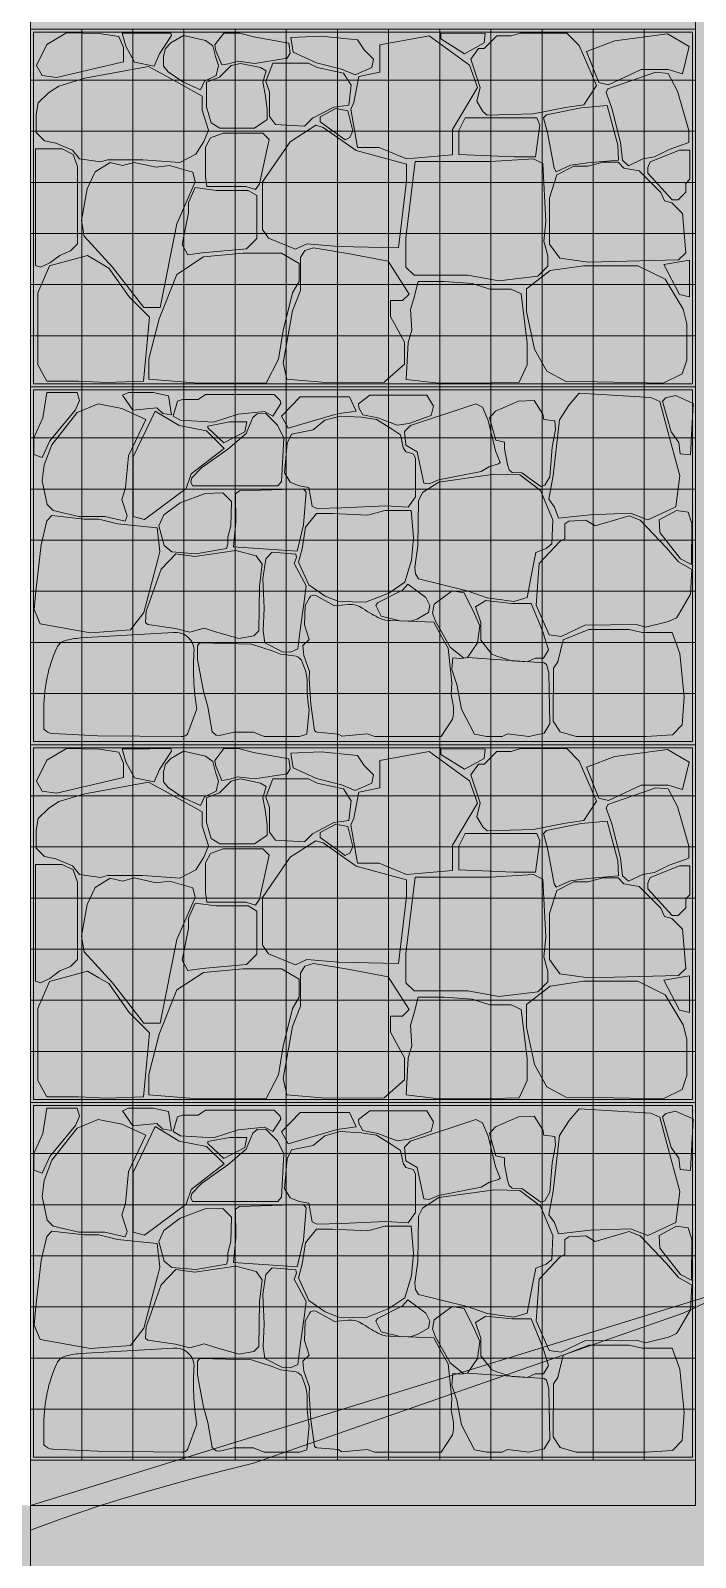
# Model space of a CAD drawing. Header units: centimetres. Extents: x -4381 to 5639, y -3920 to 4826.
# Drawn here: x 4.808 to 5.658, y 2.543 to 4.496 of the extents above; entities that cross this region are included whole.
import ezdxf
from ezdxf.xclip import XClip

# ---------------------------------------------------------------- set-up
doc = ezdxf.new("R2010")
doc.units = ezdxf.units.CM
doc.header["$MEASUREMENT"] = 0
doc.header["$XCLIPFRAME"] = 0
for name, color, linetype, lineweight in [('0- SITE_Pen_No__1', 7, 'Continuous', 5), ('0_Pen_No__1', 7, 'Continuous', 5), ('0_Pen_No__2', 8, 'Continuous', 5), ('Mur de clôture_Pen_No__1', 7, 'Continuous', 5), ('net_Pen_No__1', 7, 'Continuous', 5)]:
    doc.layers.add(name, color=color, linetype=linetype, lineweight=lineweight)
doc.layers.add('0- SITE_Pen_No__180', color=7, linetype='Continuous', lineweight=5, true_color=0xe2e3c6)
doc.layers.add('cad-block.com_Pen_No__62', color=7, linetype='Continuous', lineweight=5, true_color=0xaaaaaa)
doc.layers.add('Drawing & Figure', color=7, linetype='Continuous')
doc.layers.add('Mur de clôture', color=7, linetype='Continuous')

# ---------------------------------------------------------------- blocks, each defined once
blk = doc.blocks.new('Drawing_9_9', base_point=(-322.8585, 10.6179))
at = {"layer": '0- SITE_Pen_No__180', "linetype": 'Continuous', "lineweight": 0, "ltscale": 10, "true_color": 0x383831}
blk.add_hatch(color=250, dxfattribs=at).paths.add_polyline_path([(4.808, 2.5776), (4.808, 0.9963), (48.9149, 0.9963), (48.9149, 17.6046), (48.8292, 17.5562), (48.7669, 17.5562), (48.0019, 17.5562), (47.7189, 17.3454), (47.2786, 17.0562), (47.0602, 16.6574), (46.7114, 16.0562), (46.4374, 15.6376), (45.9951, 15.0562), (45.4529, 14.5579), (45.0142, 14.0562), (44.6341, 13.0532), (44.0861, 12.0562), (43.8029, 11.565), (43.2379, 11.0562), (43.0449, 10.9601), (42.4601, 10.8562), (42.2793, 10.7155), (41.6733, 10.5562), (41.4937, 10.5562), (40.8152, 10.5562), (40.0725, 10.5562), (39.9185, 10.5562), (39.3811, 10.5562), (38.5892, 10.5562), (37.5456, 10.5562), (36.9639, 10.5562), (36.1516, 10.5562), (36.1033, 10.5562), (36.0434, 10.5562), (35.9707, 10.5562), (35.8866, 10.5562), (35.793, 10.5562), (35.6925, 10.5562), (35.5874, 10.5562), (35.4807, 10.5562), (34.3163, 10.5562), (34.0901, 10.5562), (33.8798, 10.5562), (33.6791, 10.5562), (33.4064, 10.5562), (32.7237, 10.5562), (32.446, 10.5562), (31.9569, 10.5562), (31.1347, 10.4289), (30.4354, 10.3185), (30.0709, 10.2587), (28.8636, 10.0562), (28.2899, 9.9821), (24.8118, 9.5562), (24.0546, 9.4625), (24.0169, 9.4583), (23.9714, 9.4532), (23.917, 9.4471), (23.852, 9.4394), (23.7734, 9.4297), (23.6765, 9.4169), (23.5534, 9.3999), (23.3917, 9.3765), (23.1712, 9.3437), (22.8555, 9.296), (22.3735, 9.2223), (21.5664, 9.0982), (21.2941, 9.0562), (20.574, 8.874), (19.5629, 8.6183), (19.438, 8.5867), (19.3173, 8.5562), (19.2208, 8.5313), (19.0216, 8.4799), (18.8262, 8.4287), (18.7839, 8.4178), (18.7238, 8.4025), (18.639, 8.3808), (18.5211, 8.3508), (18.3638, 8.3109), (18.1698, 8.2617), (17.9561, 8.2076), (17.7438, 8.154), (17.3573, 8.0562), (17.3355, 8.0508), (17.2683, 8.0332), (17.2271, 8.023), (17.0947, 7.9887), (17.0253, 7.9707), (16.8086, 7.917), (15.9229, 7.6972), (15.355, 7.5562), (15.2279, 7.4578), (13.3426, 6.0562), (12.1609, 5.6143), (12.0738, 5.5822), (12.0051, 5.5562), (11.4168, 5.4214), (11.2499, 5.0562), (10.7887, 4.7495), (10.5433, 4.5562), (10.0837, 4.2502), (9.8357, 4.0562), (9.582, 4.0562), (9.0941, 4.0562), (8.5391, 4.0562), (8.2843, 4.0562), (5.7122, 2.8878), (5.6925, 2.8787), (5.6694, 2.8679), (5.6421, 2.855), (5.0928, 2.6632), (5.0539, 2.6534), (5.0176, 2.6439), (4.9838, 2.6347), (4.9524, 2.6258), (4.9233, 2.6172), (4.8963, 2.6088), (4.8484, 2.5927)])
at = {"layer": '0_Pen_No__1', "linetype": 'Continuous', "lineweight": 0, "ltscale": 10, "true_color": 0x000000}
blk.add_hatch(color=18, dxfattribs=at).paths.add_polyline_path([(1, 0.9963), (50.7464, 0.9963), (50.7464, 19.2218), (49.2205, 18.6562), (49.2205, 14.6235), (48.9149, 14.3179), (48.9149, 17.6046), (48.0019, 17.5562), (47.2786, 17.0562), (46.7114, 16.0562), (46.6161, 15.9106), (45.9922, 15.0562), (45.4682, 14.572), (45.0207, 14.0636), (44.0673, 12.0758), (43.2379, 11.0562), (43.0389, 10.9584), (42.4747, 10.8562), (41.5926, 10.6087), (33.529, 10.5562), (31.6354, 10.5562), (28.3807, 10.0562), (24.3166, 9.5586), (21.0468, 9.0661), (18.929, 8.5207), (15.3114, 7.5562), (13.2937, 6.0562), (12.029, 5.5832), (11.4168, 5.4214), (11.0153, 5.1967), (9.9396, 4.8498), (8.6287, 4.6118), (6.508, 4.5562), (6.508, 3.2552), (5.7171, 2.89), (4.808, 2.6091), (1, 2.6334)])
at = {"layer": '0_Pen_No__1', "linetype": 'Continuous', "lineweight": 0, "ltscale": 10, "true_color": 0xffffff}
blk.add_hatch(color=7, dxfattribs=at).paths.add_polyline_path([(5.658, 5.4131), (4.808, 5.4131), (4.808, 2.6091), (5.658, 2.6091)])
at = {"layer": '0_Pen_No__2', "linetype": 'Continuous', "ltscale": 10}
blk.add_hatch(color=256, dxfattribs=at).paths.add_polyline_path([(4.808, 2.6091), (4.808, 2.1894), (4.808, 2.074), (6.508, 2.7225), (6.508, 3.2552), (5.7171, 2.89)])
at = {"layer": 'Mur de clôture', "linetype": 'Continuous', "lineweight": 0, "ltscale": 10, "true_color": 0x000000}
for points in [[(5.658, 1.8562), (6.508, 1.8562), (6.508, 6.1562), (5.658, 6.1562)], [(4.808, 1.8562), (5.658, 1.8562), (5.658, 5.4131), (4.808, 5.4131)]]:
    blk.add_hatch(color=18, dxfattribs=at).paths.add_polyline_path(points)
at = {"layer": '0- SITE_Pen_No__1', "linetype": 'Continuous', "ltscale": 10}
blk.add_line((4.808, 2.5776), (4.808, 1.8562), dxfattribs=at)
at = {"layer": '0- SITE_Pen_No__1', "linetype": 'Continuous', "ltscale": 10, "flags": 128}
blk.add_lwpolyline([(9.8357, 4.0562), (9.582, 4.0562), (9.0941, 4.0562), (8.5391, 4.0562), (8.2843, 4.0562), (5.7122, 2.8878), (5.6925, 2.8787), (5.6694, 2.8679), (5.6421, 2.855), (5.0928, 2.6632), (5.0539, 2.6534), (5.0176, 2.6439), (4.9838, 2.6347), (4.9524, 2.6258), (4.9233, 2.6172), (4.8963, 2.6088), (4.8484, 2.5927), (4.808, 2.5776)], dxfattribs=at)
at = {"layer": '0_Pen_No__1', "linetype": 'Continuous', "ltscale": 10}
for p, q in [((4.808, 5.4131), (4.808, 2.6091)), ((5.658, 2.6091), (5.658, 5.4131)), ((4.808, 2.6091), (5.7171, 2.89)), ((4.808, 2.6091), (5.7171, 2.89)), ((4.808, 2.6091), (5.658, 2.6091)), ((4.808, 2.1894), (4.808, 2.6091))]:
    blk.add_line(p, q, dxfattribs=at)
at = {"layer": 'cad-block.com_Pen_No__62', "linetype": 'Continuous', "ltscale": 10, "flags": 128}
for points in [[(4.9268, 4.4558), (4.9268, 4.474), (4.9209, 4.4882), (4.8958, 4.492), (4.8541, 4.4929), (4.8289, 4.4777), (4.8155, 4.4512), (4.8228, 4.4383), (4.8412, 4.4357), (4.9268, 4.4558)], [(4.941, 4.4553), (4.9298, 4.4758), (4.925, 4.4924), (4.9603, 4.4925), (4.9871, 4.4926), (4.988, 4.4895), (4.9728, 4.4661), (4.9662, 4.4503), (4.941, 4.4553)], [(5.0447, 4.47), (5.0524, 4.4519), (5.0609, 4.4532), (5.073, 4.4567), (5.0946, 4.4538), (5.1361, 4.4603), (5.1397, 4.4667), (5.138, 4.4794), (5.0929, 4.4875), (5.0756, 4.4925), (5.0549, 4.4926), (5.0437, 4.4774), (5.0447, 4.47)], [(5.3323, 4.4923), (5.3325, 4.4851), (5.3628, 4.4661), (5.3879, 4.48), (5.389, 4.4921), (5.3323, 4.4923)], [(5.3915, 4.3873), (5.3863, 4.3924), (5.3784, 4.4053), (5.3828, 4.4231), (5.3708, 4.4591), (5.3808, 4.4728), (5.3877, 4.4728), (5.404, 4.489), (5.4223, 4.489), (5.4343, 4.4925), (5.4934, 4.4925), (5.5095, 4.4764), (5.5316, 4.4255), (5.5153, 4.4008), (5.4917, 4.3975), (5.4507, 4.3893), (5.3915, 4.3873)], [(5.0035, 4.4893), (5.0317, 4.4829), (5.0411, 4.4761), (5.0444, 4.4627), (5.0484, 4.4511), (5.0452, 4.4384), (5.0303, 4.4311), (5.0253, 4.4199), (5.0025, 4.4303), (4.9838, 4.4428), (4.9781, 4.4503), (4.9781, 4.463), (4.9803, 4.4729), (4.9875, 4.4801), (5.0035, 4.4893)], [(5.1405, 4.487), (5.1435, 4.4679), (5.1737, 4.4544), (5.2056, 4.4465), (5.223, 4.4392), (5.2442, 4.4485), (5.2464, 4.459), (5.2345, 4.4709), (5.2259, 4.4838), (5.1795, 4.4885), (5.1405, 4.487)], [(5.2258, 4.3461), (5.2537, 4.3461), (5.2884, 4.3316), (5.3475, 4.3367), (5.3475, 4.3693), (5.3793, 4.4227), (5.3692, 4.4514), (5.3176, 4.489), (5.2545, 4.4773), (5.2545, 4.4425), (5.2276, 4.4368), (5.2211, 4.4038), (5.2173, 4.3953), (5.2258, 4.3461)], [(5.547, 4.4261), (5.5345, 4.4292), (5.5185, 4.469), (5.5548, 4.4827), (5.6221, 4.4915), (5.6499, 4.4752), (5.6415, 4.4402), (5.6233, 4.4457), (5.5887, 4.4457), (5.547, 4.4261)], [(5.0329, 4.4298), (5.0329, 4.398), (5.0389, 4.3776), (5.0498, 4.3709), (5.0944, 4.3709), (5.1103, 4.3821), (5.1103, 4.395), (5.1077, 4.4142), (5.1047, 4.4298), (5.1092, 4.4442), (5.102, 4.4483), (5.0762, 4.4538), (5.0643, 4.4512), (5.0493, 4.4361), (5.0329, 4.4298)], [(5.1135, 4.3856), (5.1135, 4.3997), (5.1135, 4.4173), (5.1089, 4.4306), (5.1177, 4.4541), (5.1635, 4.4541), (5.1745, 4.4483), (5.2081, 4.4412), (5.2179, 4.4259), (5.2147, 4.4005), (5.1956, 4.3979), (5.1685, 4.3838), (5.1581, 4.3734), (5.121, 4.3756), (5.1135, 4.3856)], [(4.9989, 4.3271), (5.0193, 4.3376), (5.0293, 4.3539), (5.0354, 4.3684), (5.0273, 4.3938), (5.0273, 4.4119), (4.9802, 4.4381), (4.9589, 4.4499), (4.8774, 4.4348), (4.8443, 4.4248), (4.8307, 4.416), (4.8178, 4.4031), (4.8152, 4.3883), (4.8152, 4.3653), (4.8259, 4.3546), (4.8402, 4.3516), (4.8616, 4.3429), (4.8706, 4.3317), (4.8974, 4.3278), (4.9062, 4.3304), (4.9515, 4.3304), (4.9989, 4.3271)], [(5.5648, 4.33), (5.5621, 4.3527), (5.5511, 4.3964), (5.5438, 4.4166), (5.5458, 4.421), (5.6075, 4.4426), (5.6233, 4.441), (5.6349, 4.4184), (5.6497, 4.368), (5.6497, 4.3524), (5.6245, 4.3434), (5.6058, 4.3341), (5.5905, 4.3318), (5.5722, 4.3229), (5.5648, 4.33)], [(5.178, 4.3791), (5.178, 4.3854), (5.1983, 4.3962), (5.2135, 4.3932), (5.2198, 4.3675), (5.216, 4.359), (5.2101, 4.3559), (5.178, 4.3791)], [(5.4775, 4.3195), (5.4687, 4.3654), (5.4638, 4.3841), (5.4677, 4.3879), (5.5119, 4.3968), (5.5453, 4.3997), (5.5587, 4.3491), (5.5598, 4.3299), (5.52, 4.3267), (5.4981, 4.3236), (5.4801, 4.3152), (5.4775, 4.3195)], [(5.3553, 4.3374), (5.3553, 4.3679), (5.3636, 4.3839), (5.455, 4.3839), (5.4592, 4.3746), (5.4537, 4.3344), (5.4257, 4.3344), (5.3553, 4.3374)], [(5.0334, 4.2964), (5.0832, 4.2964), (5.0955, 4.2925), (5.1005, 4.2998), (5.1131, 4.3562), (5.105, 4.3643), (5.0544, 4.3643), (5.0382, 4.3583), (5.0318, 4.3465), (5.0318, 4.3085), (5.0334, 4.2964)], [(5.2015, 4.2194), (5.161, 4.2231), (5.1465, 4.2159), (5.1121, 4.2301), (5.1046, 4.2412), (5.1046, 4.3024), (5.1397, 4.3535), (5.1727, 4.3747), (5.1822, 4.3719), (5.2241, 4.3424), (5.2886, 4.3247), (5.2886, 4.3036), (5.2785, 4.2179), (5.2015, 4.2194)], [(4.8144, 4.1954), (4.8144, 4.3445), (4.8438, 4.3445), (4.8483, 4.3445), (4.8625, 4.3373), (4.8678, 4.3218), (4.8678, 4.2229), (4.859, 4.214), (4.8452, 4.2082), (4.8327, 4.1986), (4.8208, 4.1931), (4.8144, 4.1954)], [(5.597, 4.3133), (5.597, 4.3206), (5.5999, 4.3279), (5.6376, 4.3426), (5.6509, 4.3426), (5.6509, 4.3216), (5.6509, 4.3055), (5.6457, 4.3003), (5.6457, 4.2891), (5.6359, 4.2794), (5.6281, 4.2794), (5.597, 4.3133)], [(4.8764, 4.2327), (4.8733, 4.2528), (4.8804, 4.2934), (4.8905, 4.3152), (4.9096, 4.3268), (4.9253, 4.3232), (4.9403, 4.3271), (4.9687, 4.3208), (4.9854, 4.3233), (5.0154, 4.3146), (5.0184, 4.3022), (4.9948, 4.2487), (4.9737, 4.1415), (4.9528, 4.1415), (4.9128, 4.1932), (4.8764, 4.2327)], [(5.2877, 4.193), (5.2877, 4.2304), (5.2998, 4.3282), (5.3192, 4.3282), (5.3961, 4.3282), (5.4511, 4.3315), (5.463, 4.3257), (5.4668, 4.2513), (5.4641, 4.2264), (5.4694, 4.2076), (5.4694, 4.1945), (5.4565, 4.1816), (5.4065, 4.1754), (5.367, 4.1827), (5.2982, 4.1827), (5.2877, 4.193)], [(5.5212, 4.1994), (5.4845, 4.2047), (5.4713, 4.2227), (5.4713, 4.2816), (5.4806, 4.3113), (5.5026, 4.3223), (5.5205, 4.3223), (5.5398, 4.3273), (5.5593, 4.3273), (5.5666, 4.3199), (5.586, 4.3164), (5.6139, 4.2885), (5.6186, 4.2779), (5.6276, 4.2754), (5.6414, 4.2616), (5.6455, 4.2116), (5.6365, 4.2025), (5.5212, 4.1994)], [(5.0089, 4.2088), (5.0019, 4.222), (5.01, 4.2625), (5.01, 4.2757), (5.0184, 4.2948), (5.0451, 4.2913), (5.0862, 4.2913), (5.0971, 4.2846), (5.0971, 4.2299), (5.0839, 4.2167), (5.0272, 4.2112), (5.0089, 4.2088)], [(4.8288, 4.0473), (4.8693, 4.0473), (4.9054, 4.0455), (4.9522, 4.0472), (4.96, 4.1291), (4.9339, 4.1552), (4.9079, 4.192), (4.8951, 4.1995), (4.8809, 4.2078), (4.832, 4.1948), (4.8173, 4.1603), (4.8173, 4.0681), (4.8288, 4.0473)], [(4.959, 4.0499), (4.959, 4.0757), (4.9725, 4.1272), (4.9949, 4.1838), (5.0289, 4.2062), (5.0799, 4.2108), (5.1286, 4.2108), (5.1512, 4.1978), (5.1512, 4.1748), (5.1429, 4.1603), (5.1308, 4.1122), (5.125, 4.0754), (5.1092, 4.0449), (5.0224, 4.0445), (4.959, 4.0499)], [(5.1307, 4.0707), (5.1355, 4.0499), (5.1853, 4.0454), (5.2601, 4.0461), (5.2861, 4.0689), (5.2861, 4.097), (5.2683, 4.1298), (5.2683, 4.1505), (5.2836, 4.1505), (5.2919, 4.1587), (5.2652, 4.2008), (5.2134, 4.2104), (5.1696, 4.2176), (5.1584, 4.2145), (5.1529, 4.2055), (5.1529, 4.1832), (5.1529, 4.1634), (5.1429, 4.1372), (5.1307, 4.0707)], [(5.6176, 4.1966), (5.6377, 4.158), (5.6503, 4.155), (5.6503, 4.202), (5.6176, 4.1966)], [(5.6166, 4.0448), (5.5114, 4.0469), (5.4931, 4.0465), (5.4681, 4.06), (5.4523, 4.0884), (5.4421, 4.1363), (5.4421, 4.1653), (5.4723, 4.1886), (5.5147, 4.1949), (5.5841, 4.1949), (5.6192, 4.1779), (5.6424, 4.1394), (5.6471, 4.1208), (5.6471, 4.0743), (5.6411, 4.0568), (5.6166, 4.0448)], [(5.2881, 4.0496), (5.2905, 4.0969), (5.2954, 4.1125), (5.2937, 4.139), (5.2981, 4.153), (5.3036, 4.1748), (5.3366, 4.1748), (5.3724, 4.1722), (5.3951, 4.165), (5.4225, 4.165), (5.435, 4.1588), (5.4429, 4.0958), (5.4429, 4.0681), (5.4326, 4.0461), (5.3797, 4.0447), (5.3261, 4.0453), (5.2881, 4.0496)], [(4.8226, 3.9498), (4.8122, 3.9534), (4.8122, 3.9746), (4.8238, 4.0002), (4.8288, 4.0327), (4.8676, 4.0327), (4.8707, 4.0224), (4.8655, 4.0104), (4.8324, 3.971), (4.8226, 3.9498)], [(4.9386, 4.0103), (4.9253, 4.0293), (4.9332, 4.0327), (4.9646, 4.0327), (4.9845, 4.0286), (4.9881, 4.0043), (4.9772, 4.0057), (4.9696, 4.0133), (4.9386, 4.0103)], [(4.996, 4.0218), (4.9903, 4.0027), (4.9997, 3.9973), (5.0419, 3.9947), (5.0732, 4.0049), (5.1069, 4.0083), (5.1178, 4.0026), (5.1281, 4.0187), (5.1269, 4.0226), (5.1194, 4.0302), (5.0318, 4.0302), (5.0221, 4.024), (5.0023, 4.024), (4.996, 4.0218)], [(5.1375, 3.9871), (5.1286, 4.0026), (5.1528, 4.0271), (5.2157, 4.0271), (5.2241, 4.0088), (5.1999, 4.0054), (5.1375, 3.9871)], [(5.3202, 4.0033), (5.2917, 3.9931), (5.2767, 3.9911), (5.2521, 4.0003), (5.2329, 4.0041), (5.2275, 4.0131), (5.2273, 4.0182), (5.2416, 4.0293), (5.3147, 4.0293), (5.3229, 4.0154), (5.3202, 4.0033)], [(5.4831, 3.8722), (5.4779, 3.8863), (5.4705, 3.8962), (5.4759, 3.9266), (5.4843, 3.9978), (5.4965, 4.0168), (5.5091, 4.0321), (5.6008, 4.0264), (5.6123, 4.0214), (5.6215, 3.9875), (5.6378, 3.926), (5.633, 3.8867), (5.5971, 3.8698), (5.575, 3.8786), (5.5234, 3.8764), (5.4831, 3.8722)], [(5.6518, 3.9532), (5.6551, 4.0188), (5.644, 4.024), (5.6323, 4.029), (5.6203, 4.0261), (5.6159, 4.0217), (5.6269, 3.9826), (5.6366, 3.9689), (5.6385, 3.9542), (5.6518, 3.9532)], [(4.9288, 3.868), (4.9029, 3.8743), (4.8695, 3.8743), (4.8369, 3.8818), (4.8292, 3.8895), (4.823, 3.9196), (4.8255, 3.9403), (4.8353, 3.966), (4.8677, 4.007), (4.8946, 4.0181), (4.9245, 4.0121), (4.9552, 3.9982), (4.933, 3.9517), (4.9294, 3.9108), (4.9246, 3.8961), (4.9313, 3.8751), (4.9288, 3.868)], [(4.9672, 4.009), (4.9393, 3.9506), (4.9393, 3.8743), (4.9535, 3.8704), (5.0071, 3.9101), (5.0131, 3.9286), (5.0553, 3.9613), (5.0331, 3.9836), (4.9981, 3.9907), (4.9672, 4.009)], [(5.0976, 4.0056), (5.1088, 4.0058), (5.1235, 3.991), (5.1319, 3.9742), (5.1288, 3.919), (5.1242, 3.9132), (5.0152, 3.9132), (5.0129, 3.9182), (5.0142, 3.9237), (5.0267, 3.9363), (5.0602, 3.9602), (5.0838, 3.9803), (5.092, 4.0008), (5.0976, 4.0056)], [(5.3106, 3.9168), (5.3024, 3.9569), (5.2877, 3.9652), (5.2861, 3.9829), (5.2936, 3.9904), (5.3771, 4.0181), (5.3856, 4.0141), (5.3928, 3.997), (5.4023, 3.9583), (5.4083, 3.9434), (5.4062, 3.9414), (5.3948, 3.9382), (5.3842, 3.9319), (5.3294, 3.9211), (5.3177, 3.9158), (5.3106, 3.9168)], [(5.4199, 3.9337), (5.4179, 3.9408), (5.414, 3.9607), (5.414, 3.9693), (5.4027, 3.9718), (5.3946, 4.0005), (5.4024, 4.009), (5.4318, 4.0215), (5.4518, 4.0225), (5.463, 4.0049), (5.464, 3.9981), (5.4781, 3.9966), (5.4792, 3.9854), (5.4747, 3.9627), (5.4718, 3.925), (5.4656, 3.9143), (5.4605, 3.9126), (5.4361, 3.93), (5.4236, 3.9306), (5.4199, 3.9337)], [(5.0345, 3.9875), (5.0345, 3.9899), (5.0623, 3.9952), (5.0846, 3.9952), (5.0819, 3.9826), (5.0549, 3.9682), (5.0345, 3.9875)], [(5.1639, 3.9114), (5.168, 3.8873), (5.1738, 3.8842), (5.2061, 3.8852), (5.2621, 3.8877), (5.2906, 3.8859), (5.2999, 3.8995), (5.3001, 3.9487), (5.2973, 3.9544), (5.2878, 3.9567), (5.2841, 3.9625), (5.281, 3.9788), (5.2692, 3.9863), (5.2501, 3.9983), (5.2312, 4.001), (5.2036, 4.0026), (5.1843, 3.9973), (5.1691, 3.9848), (5.1417, 3.9796), (5.136, 3.9678), (5.1327, 3.9302), (5.1398, 3.9181), (5.1512, 3.9132), (5.1639, 3.9114)], [(5.3038, 3.7945), (5.3662, 3.7791), (5.3915, 3.7701), (5.426, 3.7654), (5.4429, 3.7704), (5.4495, 3.8069), (5.4539, 3.8283), (5.4671, 3.8331), (5.4744, 3.8391), (5.4755, 3.87), (5.4598, 3.9073), (5.4333, 3.9276), (5.4012, 3.9282), (5.3297, 3.9182), (5.3092, 3.9049), (5.3038, 3.8944), (5.303, 3.8367), (5.2991, 3.8091), (5.3001, 3.8007), (5.3038, 3.7945)], [(5.0672, 3.8354), (5.0706, 3.8672), (5.0701, 3.9033), (5.0749, 3.9069), (5.1567, 3.9097), (5.1605, 3.9053), (5.157, 3.8637), (5.1489, 3.8299), (5.1119, 3.8324), (5.0671, 3.8353)], [(4.9884, 3.8289), (4.9788, 3.837), (4.9719, 3.8624), (4.9782, 3.8761), (4.9994, 3.8918), (5.031, 3.9037), (5.0537, 3.9046), (5.0648, 3.8934), (5.0642, 3.8623), (5.0602, 3.8476), (5.0601, 3.8386), (5.0585, 3.8332), (5.0194, 3.8263), (4.9884, 3.8289)], [(4.8201, 3.737), (4.8847, 3.7252), (4.9357, 3.7292), (4.9527, 3.7514), (4.9702, 3.8173), (4.9734, 3.8294), (4.97, 3.8597), (4.9193, 3.8649), (4.8954, 3.8707), (4.8766, 3.8707), (4.8353, 3.8754), (4.8287, 3.8687), (4.8217, 3.8381), (4.8148, 3.7785), (4.8127, 3.7553), (4.8201, 3.737)], [(5.1504, 3.8157), (5.155, 3.833), (5.1595, 3.8607), (5.1734, 3.8781), (5.194, 3.8781), (5.239, 3.876), (5.2607, 3.8818), (5.2944, 3.8818), (5.2976, 3.8473), (5.2949, 3.8184), (5.2864, 3.7902), (5.2658, 3.7763), (5.2361, 3.7644), (5.2021, 3.7655), (5.1845, 3.7724), (5.1637, 3.7869), (5.1504, 3.8157)], [(5.471, 3.7227), (5.4544, 3.7608), (5.4583, 3.814), (5.4846, 3.842), (5.4911, 3.8457), (5.4911, 3.8647), (5.496, 3.8682), (5.5179, 3.8694), (5.5299, 3.8624), (5.5734, 3.8752), (5.5875, 3.8696), (5.6209, 3.8341), (5.6365, 3.816), (5.6532, 3.8062), (5.6517, 3.7747), (5.6369, 3.7494), (5.6338, 3.7447), (5.6237, 3.7398), (5.5942, 3.7326), (5.5827, 3.7359), (5.5166, 3.735), (5.4862, 3.7207), (5.471, 3.7227)], [(5.6117, 3.8697), (5.6125, 3.8535), (5.639, 3.82), (5.6528, 3.8127), (5.6534, 3.865), (5.6486, 3.8797), (5.6337, 3.8817), (5.6117, 3.8697)], [(4.9548, 3.7384), (4.9559, 3.753), (4.9749, 3.8066), (4.9935, 3.8263), (5.0181, 3.8229), (5.0704, 3.8305), (5.0965, 3.824), (5.1039, 3.8133), (5.1005, 3.7852), (5.0999, 3.728), (5.0932, 3.7217), (5.0742, 3.718), (5.0433, 3.7269), (5.03, 3.7313), (5.0114, 3.726), (4.9932, 3.7307), (4.958, 3.7359), (4.9548, 3.7384)], [(5.1299, 3.7012), (5.1073, 3.7126), (5.1053, 3.7277), (5.1067, 3.757), (5.1051, 3.7946), (5.1089, 3.8201), (5.117, 3.8286), (5.1471, 3.826), (5.1481, 3.8217), (5.1451, 3.8141), (5.1601, 3.7856), (5.1577, 3.7653), (5.153, 3.732), (5.1496, 3.7048), (5.1401, 3.7007), (5.1299, 3.7012)], [(5.2563, 3.7465), (5.2492, 3.7604), (5.2513, 3.7639), (5.2833, 3.78), (5.2902, 3.7875), (5.3131, 3.7706), (5.3185, 3.7601), (5.3165, 3.7512), (5.3022, 3.743), (5.2932, 3.7403), (5.2804, 3.7408), (5.2563, 3.7465)], [(5.3219, 3.7504), (5.324, 3.7621), (5.347, 3.7791), (5.3624, 3.7765), (5.3753, 3.7498), (5.3822, 3.7345), (5.3792, 3.7124), (5.3664, 3.6936), (5.3617, 3.693), (5.3444, 3.7071), (5.3255, 3.7402), (5.3219, 3.7504)], [(5.404, 3.6956), (5.4231, 3.6897), (5.4429, 3.6884), (5.453, 3.693), (5.4637, 3.693), (5.4702, 3.7034), (5.4634, 3.7254), (5.4585, 3.7374), (5.4481, 3.763), (5.4233, 3.763), (5.3901, 3.7667), (5.3768, 3.7586), (5.3837, 3.7386), (5.3837, 3.716), (5.3975, 3.6979), (5.404, 3.6956)], [(5.5056, 3.5926), (5.4851, 3.5986), (5.476, 3.6123), (5.4767, 3.6801), (5.4822, 3.6881), (5.4888, 3.7165), (5.5218, 3.7297), (5.5733, 3.7297), (5.5897, 3.7259), (5.6281, 3.7259), (5.6382, 3.6991), (5.6435, 3.6432), (5.6412, 3.6075), (5.6285, 3.5948), (5.595, 3.5926), (5.5455, 3.5926), (5.5056, 3.5926)], [(5.3755, 3.5956), (5.3587, 3.6279), (5.3531, 3.6593), (5.3465, 3.6784), (5.3479, 3.6933), (5.357, 3.6925), (5.3664, 3.6936), (5.4647, 3.6869), (5.4676, 3.6848), (5.4704, 3.6743), (5.472, 3.6091), (5.4647, 3.5969), (5.4448, 3.5926), (5.4175, 3.5962), (5.411, 3.5926), (5.3914, 3.5926), (5.3755, 3.5956)], [(4.9268, 3.5404), (4.9268, 3.5586), (4.9209, 3.5728), (4.8958, 3.5766), (4.8541, 3.5775), (4.8289, 3.5624), (4.8155, 3.5358), (4.8228, 3.5229), (4.8412, 3.5203), (4.9268, 3.5404)], [(4.941, 3.5399), (4.9298, 3.5604), (4.925, 3.577), (4.9603, 3.5771), (4.9871, 3.5773), (4.988, 3.5741), (4.9728, 3.5507), (4.9662, 3.5349), (4.941, 3.5399)], [(5.0447, 3.5546), (5.0524, 3.5365), (5.0609, 3.5378), (5.073, 3.5413), (5.0946, 3.5384), (5.1361, 3.5449), (5.1397, 3.5513), (5.138, 3.564), (5.0929, 3.5721), (5.0756, 3.5771), (5.0549, 3.5773), (5.0437, 3.562), (5.0447, 3.5546)], [(5.3323, 3.5769), (5.3325, 3.5697), (5.3628, 3.5508), (5.3879, 3.5646), (5.389, 3.5767), (5.3323, 3.5769)], [(5.3915, 3.4719), (5.3863, 3.477), (5.3784, 3.4899), (5.3828, 3.5077), (5.3708, 3.5437), (5.3808, 3.5574), (5.3877, 3.5574), (5.404, 3.5736), (5.4223, 3.5736), (5.4343, 3.5772), (5.4934, 3.5772), (5.5095, 3.5611), (5.5316, 3.5102), (5.5153, 3.4854), (5.4917, 3.4821), (5.4507, 3.4739), (5.3915, 3.4719)], [(5.547, 3.5107), (5.5345, 3.5138), (5.5185, 3.5537), (5.5548, 3.5673), (5.6221, 3.5761), (5.6499, 3.5598), (5.6415, 3.5249), (5.6233, 3.5303), (5.5887, 3.5303), (5.547, 3.5107)], [(5.0035, 3.574), (5.0317, 3.5675), (5.0411, 3.5607), (5.0444, 3.5473), (5.0484, 3.5357), (5.0452, 3.523), (5.0303, 3.5157), (5.0253, 3.5045), (5.0025, 3.5149), (4.9838, 3.5274), (4.9781, 3.5349), (4.9781, 3.5476), (4.9803, 3.5575), (4.9875, 3.5647), (5.0035, 3.574)], [(5.1405, 3.5716), (5.1435, 3.5525), (5.1737, 3.5391), (5.2056, 3.5311), (5.223, 3.5238), (5.2442, 3.5331), (5.2464, 3.5436), (5.2345, 3.5555), (5.2259, 3.5684), (5.1795, 3.5731), (5.1405, 3.5716)], [(5.2258, 3.4307), (5.2537, 3.4307), (5.2884, 3.4162), (5.3475, 3.4213), (5.3475, 3.4539), (5.3793, 3.5073), (5.3692, 3.5361), (5.3176, 3.5737), (5.2545, 3.5619), (5.2545, 3.5271), (5.2276, 3.5214), (5.2211, 3.4884), (5.2173, 3.4799), (5.2258, 3.4307)], [(5.0329, 3.5144), (5.0329, 3.4826), (5.0389, 3.4622), (5.0498, 3.4555), (5.0944, 3.4555), (5.1103, 3.4667), (5.1103, 3.4796), (5.1077, 3.4988), (5.1047, 3.5144), (5.1092, 3.5288), (5.102, 3.5329), (5.0762, 3.5384), (5.0643, 3.5358), (5.0493, 3.5207), (5.0329, 3.5144)], [(5.1135, 3.4702), (5.1135, 3.4843), (5.1135, 3.5019), (5.1089, 3.5152), (5.1177, 3.5387), (5.1635, 3.5387), (5.1745, 3.5329), (5.2081, 3.5258), (5.2179, 3.5106), (5.2147, 3.4851), (5.1956, 3.4826), (5.1685, 3.4684), (5.1581, 3.4581), (5.121, 3.4602), (5.1135, 3.4702)], [(4.9989, 3.4117), (5.0193, 3.4222), (5.0293, 3.4386), (5.0354, 3.453), (5.0273, 3.4785), (5.0273, 3.4965), (4.9802, 3.5227), (4.9589, 3.5345), (4.8774, 3.5194), (4.8443, 3.5095), (4.8307, 3.5007), (4.8178, 3.4877), (4.8152, 3.4729), (4.8152, 3.4499), (4.8259, 3.4392), (4.8402, 3.4362), (4.8616, 3.4275), (4.8706, 3.4163), (4.8974, 3.4124), (4.9062, 3.415), (4.9515, 3.415), (4.9989, 3.4117)], [(5.5648, 3.4146), (5.5621, 3.4373), (5.5511, 3.481), (5.5438, 3.5012), (5.5458, 3.5056), (5.6075, 3.5272), (5.6233, 3.5256), (5.6349, 3.503), (5.6497, 3.4526), (5.6497, 3.437), (5.6245, 3.4281), (5.6058, 3.4187), (5.5905, 3.4164), (5.5722, 3.4076), (5.5648, 3.4146)], [(5.178, 3.4637), (5.178, 3.47), (5.1983, 3.4808), (5.2135, 3.4778), (5.2198, 3.4521), (5.216, 3.4436), (5.2101, 3.4405), (5.178, 3.4637)], [(5.4775, 3.4041), (5.4687, 3.45), (5.4638, 3.4687), (5.4677, 3.4725), (5.5119, 3.4814), (5.5453, 3.4844), (5.5587, 3.4338), (5.5598, 3.4145), (5.52, 3.4113), (5.4981, 3.4082), (5.4801, 3.3999), (5.4775, 3.4041)], [(5.2015, 3.304), (5.161, 3.3077), (5.1465, 3.3005), (5.1121, 3.3147), (5.1046, 3.3258), (5.1046, 3.387), (5.1397, 3.4382), (5.1727, 3.4594), (5.1822, 3.4566), (5.2241, 3.4271), (5.2886, 3.4093), (5.2886, 3.3882), (5.2785, 3.3026), (5.2015, 3.304)], [(5.3553, 3.422), (5.3553, 3.4525), (5.3636, 3.4685), (5.455, 3.4685), (5.4592, 3.4592), (5.4537, 3.4191), (5.4257, 3.4191), (5.3553, 3.422)], [(5.0334, 3.381), (5.0832, 3.381), (5.0955, 3.3771), (5.1005, 3.3845), (5.1131, 3.4408), (5.105, 3.4489), (5.0544, 3.4489), (5.0382, 3.443), (5.0318, 3.4311), (5.0318, 3.3931), (5.0334, 3.381)], [(4.8144, 3.28), (4.8144, 3.4291), (4.8438, 3.4291), (4.8483, 3.4291), (4.8625, 3.422), (4.8678, 3.4064), (4.8678, 3.3075), (4.859, 3.2986), (4.8452, 3.2928), (4.8327, 3.2832), (4.8208, 3.2777), (4.8144, 3.28)], [(5.597, 3.3979), (5.597, 3.4053), (5.5999, 3.4125), (5.6376, 3.4272), (5.6509, 3.4272), (5.6509, 3.4063), (5.6509, 3.3901), (5.6457, 3.3849), (5.6457, 3.3737), (5.6359, 3.364), (5.6281, 3.364), (5.597, 3.3979)], [(4.8764, 3.3173), (4.8733, 3.3374), (4.8804, 3.378), (4.8905, 3.3998), (4.9096, 3.4114), (4.9253, 3.4078), (4.9403, 3.4118), (4.9687, 3.4055), (4.9854, 3.4079), (5.0154, 3.3992), (5.0184, 3.3868), (4.9948, 3.3333), (4.9737, 3.2261), (4.9528, 3.2261), (4.9128, 3.2778), (4.8764, 3.3173)], [(5.2877, 3.2777), (5.2877, 3.315), (5.2998, 3.4129), (5.3192, 3.4129), (5.3961, 3.4129), (5.4511, 3.4161), (5.463, 3.4103), (5.4668, 3.3359), (5.4641, 3.311), (5.4694, 3.2922), (5.4694, 3.2791), (5.4565, 3.2663), (5.4065, 3.2601), (5.367, 3.2673), (5.2982, 3.2673), (5.2877, 3.2777)], [(5.5212, 3.284), (5.4845, 3.2893), (5.4713, 3.3074), (5.4713, 3.3662), (5.4806, 3.3959), (5.5026, 3.4069), (5.5205, 3.4069), (5.5398, 3.4119), (5.5593, 3.4119), (5.5666, 3.4045), (5.586, 3.401), (5.6139, 3.3731), (5.6186, 3.3625), (5.6276, 3.36), (5.6414, 3.3462), (5.6455, 3.2962), (5.6365, 3.2872), (5.5212, 3.284)], [(5.0089, 3.2934), (5.0019, 3.3066), (5.01, 3.3471), (5.01, 3.3604), (5.0184, 3.3794), (5.0451, 3.376), (5.0862, 3.376), (5.0971, 3.3692), (5.0971, 3.3145), (5.0839, 3.3013), (5.0272, 3.2958), (5.0089, 3.2934)], [(5.1307, 3.1553), (5.1355, 3.1345), (5.1853, 3.13), (5.2601, 3.1307), (5.2861, 3.1535), (5.2861, 3.1816), (5.2683, 3.2144), (5.2683, 3.2351), (5.2836, 3.2351), (5.2919, 3.2434), (5.2652, 3.2854), (5.2134, 3.2951), (5.1696, 3.3023), (5.1584, 3.2991), (5.1529, 3.2901), (5.1529, 3.2678), (5.1529, 3.248), (5.1429, 3.2218), (5.1307, 3.1553)], [(4.8288, 3.132), (4.8693, 3.132), (4.9054, 3.1301), (4.9522, 3.1319), (4.96, 3.2137), (4.9339, 3.2398), (4.9079, 3.2766), (4.8951, 3.2841), (4.8809, 3.2924), (4.832, 3.2794), (4.8173, 3.245), (4.8173, 3.1527), (4.8288, 3.132)], [(4.959, 3.1345), (4.959, 3.1603), (4.9725, 3.2118), (4.9949, 3.2685), (5.0289, 3.2908), (5.0799, 3.2954), (5.1286, 3.2954), (5.1512, 3.2824), (5.1512, 3.2594), (5.1429, 3.2449), (5.1308, 3.1968), (5.125, 3.16), (5.1092, 3.1295), (5.0224, 3.1292), (4.959, 3.1345)], [(5.6176, 3.2812), (5.6377, 3.2426), (5.6503, 3.2396), (5.6503, 3.2866), (5.6176, 3.2812)], [(5.6166, 3.1294), (5.5114, 3.1315), (5.4931, 3.1311), (5.4681, 3.1446), (5.4523, 3.173), (5.4421, 3.2209), (5.4421, 3.25), (5.4723, 3.2732), (5.5147, 3.2796), (5.5841, 3.2796), (5.6192, 3.2625), (5.6424, 3.224), (5.6471, 3.2054), (5.6471, 3.159), (5.6411, 3.1414), (5.6166, 3.1294)], [(5.2881, 3.1342), (5.2905, 3.1815), (5.2954, 3.1972), (5.2937, 3.2236), (5.2981, 3.2376), (5.3036, 3.2594), (5.3366, 3.2594), (5.3724, 3.2568), (5.3951, 3.2496), (5.4225, 3.2496), (5.435, 3.2434), (5.4429, 3.1804), (5.4429, 3.1527), (5.4326, 3.1307), (5.3797, 3.1293), (5.3261, 3.1299), (5.2881, 3.1342)], [(4.8226, 3.0344), (4.8122, 3.038), (4.8122, 3.0592), (4.8238, 3.0848), (4.8288, 3.1173), (4.8676, 3.1173), (4.8707, 3.107), (4.8655, 3.095), (4.8324, 3.0557), (4.8226, 3.0344)], [(4.9386, 3.0949), (4.9253, 3.1139), (4.9332, 3.1173), (4.9646, 3.1173), (4.9845, 3.1132), (4.9881, 3.0889), (4.9772, 3.0903), (4.9696, 3.0979), (4.9386, 3.0949)], [(4.996, 3.1064), (4.9903, 3.0873), (4.9997, 3.082), (5.0419, 3.0793), (5.0732, 3.0895), (5.1069, 3.0929), (5.1178, 3.0873), (5.1281, 3.1033), (5.1269, 3.1072), (5.1194, 3.1148), (5.0318, 3.1148), (5.0221, 3.1086), (5.0023, 3.1086), (4.996, 3.1064)], [(5.1375, 3.0717), (5.1286, 3.0872), (5.1528, 3.1117), (5.2157, 3.1117), (5.2241, 3.0935), (5.1999, 3.09), (5.1375, 3.0717)], [(5.3202, 3.0879), (5.2917, 3.0777), (5.2767, 3.0757), (5.2521, 3.0849), (5.2329, 3.0888), (5.2275, 3.0977), (5.2273, 3.1029), (5.2416, 3.1139), (5.3147, 3.1139), (5.3229, 3.1), (5.3202, 3.0879)], [(5.4199, 3.0183), (5.4179, 3.0254), (5.414, 3.0453), (5.414, 3.0539), (5.4027, 3.0565), (5.3946, 3.0851), (5.4024, 3.0936), (5.4318, 3.1061), (5.4518, 3.1071), (5.463, 3.0895), (5.464, 3.0827), (5.4781, 3.0812), (5.4792, 3.07), (5.4747, 3.0473), (5.4718, 3.0097), (5.4656, 2.9989), (5.4605, 2.9972), (5.4361, 3.0146), (5.4236, 3.0152), (5.4199, 3.0183)], [(5.4831, 2.9568), (5.4779, 2.9709), (5.4705, 2.9808), (5.4759, 3.0113), (5.4843, 3.0824), (5.4965, 3.1014), (5.5091, 3.1167), (5.6008, 3.111), (5.6123, 3.106), (5.6215, 3.0721), (5.6378, 3.0106), (5.633, 2.9713), (5.5971, 2.9544), (5.575, 2.9632), (5.5234, 2.9611), (5.4831, 2.9568)], [(5.6518, 3.0378), (5.6551, 3.1035), (5.644, 3.1086), (5.6323, 3.1137), (5.6203, 3.1107), (5.6159, 3.1063), (5.6269, 3.0672), (5.6366, 3.0535), (5.6385, 3.0388), (5.6518, 3.0378)], [(4.9288, 2.9526), (4.9029, 2.9589), (4.8695, 2.9589), (4.8369, 2.9664), (4.8292, 2.9741), (4.823, 3.0042), (4.8255, 3.0249), (4.8353, 3.0507), (4.8677, 3.0916), (4.8946, 3.1028), (4.9245, 3.0967), (4.9552, 3.0828), (4.933, 3.0364), (4.9294, 2.9954), (4.9246, 2.9807), (4.9313, 2.9597), (4.9288, 2.9526)], [(4.9672, 3.0937), (4.9393, 3.0352), (4.9393, 2.9589), (4.9535, 2.955), (5.0071, 2.9947), (5.0131, 3.0132), (5.0553, 3.046), (5.0331, 3.0682), (4.9981, 3.0753), (4.9672, 3.0937)], [(5.0976, 3.0902), (5.1088, 3.0904), (5.1235, 3.0756), (5.1319, 3.0588), (5.1288, 3.0036), (5.1242, 2.9978), (5.0152, 2.9978), (5.0129, 3.0028), (5.0142, 3.0084), (5.0267, 3.0209), (5.0602, 3.0449), (5.0838, 3.0649), (5.092, 3.0854), (5.0976, 3.0902)], [(5.1639, 2.996), (5.168, 2.9719), (5.1738, 2.9688), (5.2061, 2.9698), (5.2621, 2.9723), (5.2906, 2.9705), (5.2999, 2.9841), (5.3001, 3.0333), (5.2973, 3.039), (5.2878, 3.0413), (5.2841, 3.0471), (5.281, 3.0634), (5.2692, 3.0709), (5.2501, 3.0829), (5.2312, 3.0856), (5.2036, 3.0873), (5.1843, 3.0819), (5.1691, 3.0694), (5.1417, 3.0642), (5.136, 3.0524), (5.1327, 3.0148), (5.1398, 3.0027), (5.1512, 2.9979), (5.1639, 2.996)], [(5.3106, 3.0014), (5.3024, 3.0415), (5.2877, 3.0499), (5.2861, 3.0675), (5.2936, 3.075), (5.3771, 3.1027), (5.3856, 3.0987), (5.3928, 3.0816), (5.4023, 3.0429), (5.4083, 3.028), (5.4062, 3.026), (5.3948, 3.0229), (5.3842, 3.0165), (5.3294, 3.0057), (5.3177, 3.0004), (5.3106, 3.0014)], [(5.0345, 3.0721), (5.0345, 3.0745), (5.0623, 3.0798), (5.0846, 3.0798), (5.0819, 3.0672), (5.0549, 3.0528), (5.0345, 3.0721)], [(5.3038, 2.8791), (5.3662, 2.8637), (5.3915, 2.8548), (5.426, 2.85), (5.4429, 2.855), (5.4495, 2.8915), (5.4539, 2.9129), (5.4671, 2.9178), (5.4744, 2.9237), (5.4755, 2.9546), (5.4598, 2.992), (5.4333, 3.0122), (5.4012, 3.0128), (5.3297, 3.0029), (5.3092, 2.9895), (5.3038, 2.979), (5.303, 2.9213), (5.2991, 2.8938), (5.3001, 2.8854), (5.3038, 2.8791)], [(4.9884, 2.9136), (4.9788, 2.9216), (4.9719, 2.947), (4.9782, 2.9607), (4.9994, 2.9765), (5.031, 2.9884), (5.0537, 2.9892), (5.0648, 2.978), (5.0642, 2.9469), (5.0602, 2.9322), (5.0601, 2.9232), (5.0585, 2.9178), (5.0194, 2.9109), (4.9884, 2.9136)], [(5.0672, 2.92), (5.0706, 2.9519), (5.0701, 2.988), (5.0749, 2.9915), (5.1567, 2.9943), (5.1605, 2.99), (5.157, 2.9483), (5.1489, 2.9146), (5.1119, 2.917), (5.0671, 2.9199)], [(4.8201, 2.8216), (4.8847, 2.8098), (4.9357, 2.8138), (4.9527, 2.836), (4.9702, 2.902), (4.9734, 2.914), (4.97, 2.9443), (4.9193, 2.9495), (4.8954, 2.9553), (4.8766, 2.9553), (4.8353, 2.96), (4.8287, 2.9533), (4.8217, 2.9227), (4.8148, 2.8631), (4.8127, 2.8399), (4.8201, 2.8216)], [(5.1504, 2.9003), (5.155, 2.9176), (5.1595, 2.9453), (5.1734, 2.9627), (5.194, 2.9627), (5.239, 2.9606), (5.2607, 2.9664), (5.2944, 2.9664), (5.2976, 2.9319), (5.2949, 2.903), (5.2864, 2.8748), (5.2658, 2.861), (5.2361, 2.849), (5.2021, 2.8502), (5.1845, 2.857), (5.1637, 2.8715), (5.1504, 2.9003)], [(5.471, 2.8073), (5.4544, 2.8454), (5.4583, 2.8986), (5.4846, 2.9266), (5.4911, 2.9303), (5.4911, 2.9494), (5.496, 2.9528), (5.5179, 2.954), (5.5299, 2.947), (5.5734, 2.9598), (5.5875, 2.9542), (5.6209, 2.9187), (5.6365, 2.9006), (5.6532, 2.8908), (5.6517, 2.8593), (5.6369, 2.834), (5.6338, 2.8293), (5.6237, 2.8244), (5.5942, 2.8173), (5.5827, 2.8205), (5.5166, 2.8197), (5.4862, 2.8053), (5.471, 2.8073)], [(5.6117, 2.9543), (5.6125, 2.9381), (5.639, 2.9046), (5.6528, 2.8973), (5.6534, 2.9496), (5.6486, 2.9643), (5.6337, 2.9663), (5.6117, 2.9543)], [(4.9548, 2.823), (4.9559, 2.8376), (4.9749, 2.8912), (4.9935, 2.9109), (5.0181, 2.9076), (5.0704, 2.9151), (5.0965, 2.9086), (5.1039, 2.8979), (5.1005, 2.8698), (5.0999, 2.8127), (5.0932, 2.8063), (5.0742, 2.8026), (5.0433, 2.8115), (5.03, 2.8159), (5.0114, 2.8106), (4.9932, 2.8153), (4.958, 2.8206), (4.9548, 2.823)], [(5.1299, 2.7858), (5.1073, 2.7972), (5.1053, 2.8124), (5.1067, 2.8416), (5.1051, 2.8792), (5.1089, 2.9047), (5.117, 2.9133), (5.1471, 2.9106), (5.1481, 2.9063), (5.1451, 2.8987), (5.1601, 2.8702), (5.1577, 2.8499), (5.153, 2.8166), (5.1496, 2.7894), (5.1401, 2.7853), (5.1299, 2.7858)], [(5.2563, 2.8311), (5.2492, 2.845), (5.2513, 2.8485), (5.2833, 2.8646), (5.2902, 2.8721), (5.3131, 2.8552), (5.3185, 2.8447), (5.3165, 2.8358), (5.3022, 2.8277), (5.2932, 2.8249), (5.2804, 2.8254), (5.2563, 2.8311)], [(5.3219, 2.8351), (5.324, 2.8467), (5.347, 2.8637), (5.3624, 2.8611), (5.3753, 2.8344), (5.3822, 2.8191), (5.3792, 2.797), (5.3664, 2.7782), (5.3617, 2.7776), (5.3444, 2.7917), (5.3255, 2.8248), (5.3219, 2.8351)], [(5.404, 2.7803), (5.4231, 2.7743), (5.4429, 2.773), (5.453, 2.7776), (5.4637, 2.7776), (5.4702, 2.788), (5.4634, 2.81), (5.4585, 2.822), (5.4481, 2.8477), (5.4233, 2.8477), (5.3901, 2.8513), (5.3768, 2.8432), (5.3837, 2.8232), (5.3837, 2.8006), (5.3975, 2.7825), (5.404, 2.7803)], [(5.5056, 2.6772), (5.4851, 2.6832), (5.476, 2.697), (5.4767, 2.7647), (5.4822, 2.7727), (5.4888, 2.8012), (5.5218, 2.8143), (5.5733, 2.8143), (5.5897, 2.8105), (5.6281, 2.8105), (5.6382, 2.7837), (5.6435, 2.7279), (5.6412, 2.6921), (5.6285, 2.6794), (5.595, 2.6772), (5.5455, 2.6772), (5.5056, 2.6772)], [(5.3755, 2.6803), (5.3587, 2.7125), (5.3531, 2.7439), (5.3465, 2.763), (5.3479, 2.778), (5.357, 2.7771), (5.3664, 2.7782), (5.4647, 2.7715), (5.4676, 2.7694), (5.4704, 2.7589), (5.472, 2.6937), (5.4647, 2.6815), (5.4448, 2.6772), (5.4175, 2.6808), (5.411, 2.6772), (5.3914, 2.6772), (5.3755, 2.6803)]]:
    blk.add_lwpolyline(points, close=True, dxfattribs=at)
for points in [[(5.2057, 3.5931), (5.2011, 3.5959), (5.1745, 3.5984, -0.271244), (5.1711, 3.6003), (5.1661, 3.6343), (5.1643, 3.6664), (5.1646, 3.6758), (5.1572, 3.6965), (5.1559, 3.7092), (5.1641, 3.7167), (5.1581, 3.7355), (5.1591, 3.7602), (5.1645, 3.7703, -0.402294), (5.1725, 3.773), (5.1964, 3.7598), (5.2144, 3.7614, -0.178869), (5.2329, 3.7564, 0.047136), (5.255, 3.7437, 0.129508), (5.2687, 3.7413), (5.3236, 3.739), (5.3339, 3.7197), (5.3419, 3.7057), (5.3464, 3.6612), (5.3458, 3.6463), (5.3485, 3.6309, -0.078557), (5.3474, 3.6149), (5.3329, 3.5926), (5.2481, 3.5926), (5.2385, 3.5962), (5.2057, 3.5931)], [(4.825, 3.6021), (4.825, 3.6296, -0.106349), (4.8415, 3.7062, -0.216368), (4.8516, 3.7151, -0.056058), (4.872, 3.7188, -0.001113), (4.9907, 3.7258, -0.423499), (5.0171, 3.7037, 0.062601), (5.0206, 3.6283), (5.009, 3.5968, -0.315943), (5.0011, 3.5926), (4.8941, 3.5938), (4.8363, 3.5966, -0.202929), (4.825, 3.6021)], [(5.0401, 3.5987), (5.0347, 3.6307), (5.0292, 3.6508), (5.0215, 3.6914), (5.0213, 3.7072, -0.262334), (5.0242, 3.7124), (5.0903, 3.7108), (5.1168, 3.7023), (5.1275, 3.698), (5.1445, 3.6961, -0.204724), (5.1544, 3.6906), (5.1582, 3.6803, -0.099308), (5.1615, 3.6606, 0.055011), (5.1641, 3.6268), (5.1612, 3.5957), (5.1519, 3.5926), (5.1065, 3.5926), (5.0929, 3.5981), (5.0679, 3.5981), (5.0493, 3.594), (5.0452, 3.5946), (5.0401, 3.5987)], [(5.2057, 2.6777), (5.2011, 2.6806), (5.1745, 2.683, -0.271244), (5.1711, 2.6849), (5.1661, 2.7189), (5.1643, 2.751), (5.1646, 2.7604), (5.1572, 2.7811), (5.1559, 2.7938), (5.1641, 2.8013), (5.1581, 2.8202), (5.1591, 2.8448), (5.1645, 2.8549, -0.402294), (5.1725, 2.8576), (5.1964, 2.8444), (5.2144, 2.846, -0.178869), (5.2329, 2.841, 0.047136), (5.255, 2.8283, 0.129508), (5.2687, 2.8259), (5.3236, 2.8236), (5.3339, 2.8044), (5.3419, 2.7903), (5.3464, 2.7458), (5.3458, 2.7309), (5.3485, 2.7155, -0.078557), (5.3474, 2.6996), (5.3329, 2.6772), (5.2481, 2.6772), (5.2385, 2.6808), (5.2057, 2.6777)], [(4.825, 2.6867), (4.825, 2.7142, -0.106349), (4.8415, 2.7908, -0.216368), (4.8516, 2.7997, -0.056058), (4.872, 2.8034, -0.001113), (4.9907, 2.8104, -0.423499), (5.0171, 2.7883, 0.062601), (5.0206, 2.713), (5.009, 2.6814, -0.315943), (5.0011, 2.6772), (4.8941, 2.6785), (4.8363, 2.6812, -0.202929), (4.825, 2.6867)], [(5.0401, 2.6833), (5.0347, 2.7153), (5.0292, 2.7354), (5.0215, 2.776), (5.0213, 2.7918, -0.262334), (5.0242, 2.797), (5.0903, 2.7954), (5.1168, 2.7869), (5.1275, 2.7826), (5.1445, 2.7807, -0.204724), (5.1544, 2.7752), (5.1582, 2.765, -0.099308), (5.1615, 2.7452, 0.055011), (5.1641, 2.7114), (5.1612, 2.6803), (5.1519, 2.6772), (5.1065, 2.6772), (5.0929, 2.6827), (5.0679, 2.6827), (5.0493, 2.6786), (5.0452, 2.6792), (5.0401, 2.6833)]]:
    blk.add_lwpolyline(points, format="xyb", close=True, dxfattribs=at)
at = {"layer": 'Mur de clôture_Pen_No__1', "linetype": 'Continuous', "ltscale": 10}
for p, q in [((4.808, 5.4131), (4.808, 2.5776)), ((4.808, 2.6091), (4.808, 2.074))]:
    blk.add_line(p, q, dxfattribs=at)
at = {"layer": 'net_Pen_No__1', "linetype": 'Continuous', "ltscale": 10, "flags": 128}
for points in [[(4.808, 4.4977), (4.808, 4.04), (5.658, 4.04), (5.658, 4.4977), (4.808, 4.4977)], [(4.8119, 4.4938), (4.8119, 4.0439), (5.6541, 4.0439), (5.6541, 4.4938), (4.8119, 4.4938)], [(4.808, 4.04), (4.808, 3.5823), (5.658, 3.5823), (5.658, 4.04), (4.808, 4.04)], [(4.8119, 4.0361), (4.8119, 3.5862), (5.6541, 3.5862), (5.6541, 4.0361), (4.8119, 4.0361)], [(4.808, 3.5823), (4.808, 3.1246), (5.658, 3.1246), (5.658, 3.5823), (4.808, 3.5823)], [(4.8119, 3.5784), (4.8119, 3.1285), (5.6541, 3.1285), (5.6541, 3.5784), (4.8119, 3.5784)], [(4.808, 3.1246), (4.808, 2.6669), (5.658, 2.6669), (5.658, 3.1246), (4.808, 3.1246)], [(4.8119, 3.1207), (4.8119, 2.6708), (5.6541, 2.6708), (5.6541, 3.1207), (4.8119, 3.1207)]]:
    blk.add_lwpolyline(points, close=True, dxfattribs=at)
for points in [[(4.8734, 4.4977), (4.8734, 4.04)], [(4.9388, 4.4977), (4.9388, 4.04)], [(5.0041, 4.4977), (5.0041, 4.04)], [(5.0695, 4.4977), (5.0695, 4.04)], [(5.1349, 4.4977), (5.1349, 4.04)], [(5.2003, 4.4977), (5.2003, 4.04)], [(5.2657, 4.4977), (5.2657, 4.04)], [(5.3311, 4.4977), (5.3311, 4.04)], [(5.3965, 4.4977), (5.3965, 4.04)], [(5.4618, 4.4977), (5.4618, 4.04)], [(5.5272, 4.4977), (5.5272, 4.04)], [(5.5926, 4.4977), (5.5926, 4.04)], [(4.808, 4.4323), (5.658, 4.4323)], [(4.808, 4.3669), (5.658, 4.3669)], [(4.808, 4.3015), (5.658, 4.3015)], [(4.808, 4.2361), (5.658, 4.2361)], [(4.808, 4.1708), (5.658, 4.1708)], [(4.808, 4.1054), (5.658, 4.1054)], [(4.8734, 4.04), (4.8734, 3.5823)], [(4.9388, 4.04), (4.9388, 3.5823)], [(5.0041, 4.04), (5.0041, 3.5823)], [(5.0695, 4.04), (5.0695, 3.5823)], [(5.1349, 4.04), (5.1349, 3.5823)], [(5.2003, 4.04), (5.2003, 3.5823)], [(5.2657, 4.04), (5.2657, 3.5823)], [(5.3311, 4.04), (5.3311, 3.5823)], [(5.3965, 4.04), (5.3965, 3.5823)], [(5.4618, 4.04), (5.4618, 3.5823)], [(5.5272, 4.04), (5.5272, 3.5823)], [(5.5926, 4.04), (5.5926, 3.5823)], [(4.808, 3.9746), (5.658, 3.9746)], [(4.808, 3.9092), (5.658, 3.9092)], [(4.808, 3.8438), (5.658, 3.8438)], [(4.808, 3.7785), (5.658, 3.7785)], [(4.808, 3.7131), (5.658, 3.7131)], [(4.808, 3.6477), (5.658, 3.6477)], [(4.8734, 3.5823), (4.8734, 3.1246)], [(4.9388, 3.5823), (4.9388, 3.1246)], [(5.0041, 3.5823), (5.0041, 3.1246)], [(5.0695, 3.5823), (5.0695, 3.1246)], [(5.1349, 3.5823), (5.1349, 3.1246)], [(5.2003, 3.5823), (5.2003, 3.1246)], [(5.2657, 3.5823), (5.2657, 3.1246)], [(5.3311, 3.5823), (5.3311, 3.1246)], [(5.3965, 3.5823), (5.3965, 3.1246)], [(5.4618, 3.5823), (5.4618, 3.1246)], [(5.5272, 3.5823), (5.5272, 3.1246)], [(5.5926, 3.5823), (5.5926, 3.1246)], [(4.808, 3.5169), (5.658, 3.5169)], [(4.808, 3.4515), (5.658, 3.4515)], [(4.808, 3.3861), (5.658, 3.3861)], [(4.808, 3.3208), (5.658, 3.3208)], [(4.808, 3.2554), (5.658, 3.2554)], [(4.808, 3.19), (5.658, 3.19)], [(4.8734, 3.1246), (4.8734, 2.6669)], [(4.9388, 3.1246), (4.9388, 2.6669)], [(5.0041, 3.1246), (5.0041, 2.6669)], [(5.0695, 3.1246), (5.0695, 2.6669)], [(5.1349, 3.1246), (5.1349, 2.6669)], [(5.2003, 3.1246), (5.2003, 2.6669)], [(5.2657, 3.1246), (5.2657, 2.6669)], [(5.3311, 3.1246), (5.3311, 2.6669)], [(5.3965, 3.1246), (5.3965, 2.6669)], [(5.4618, 3.1246), (5.4618, 2.6669)], [(5.5272, 3.1246), (5.5272, 2.6669)], [(5.5926, 3.1246), (5.5926, 2.6669)], [(4.808, 3.0592), (5.658, 3.0592)], [(4.808, 2.9938), (5.658, 2.9938)], [(4.808, 2.9285), (5.658, 2.9285)], [(4.808, 2.8631), (5.658, 2.8631)], [(4.808, 2.7977), (5.658, 2.7977)], [(4.808, 2.7323), (5.658, 2.7323)]]:
    blk.add_lwpolyline(points, dxfattribs=at)

msp = doc.modelspace()

# ---------------------------------------------------------------- block references
at = {"layer": 'Drawing & Figure', "color": 151, "linetype": 'Continuous', "lineweight": 5, "ltscale": 10, "true_color": 0x80c2ff}
ref = msp.add_blockref('Drawing_9_9', (-322.85847, 10.61787), dxfattribs=at)
XClip(ref).set_block_clipping_path([(1, 0.9963282177), (50.7463984619, 21.3288080632)])

doc.saveas('drawing.dxf')
